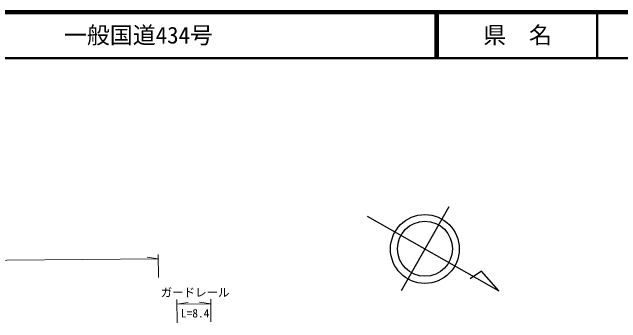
# Model space of a CAD drawing. Units: millimetres at full size, sheet at 1:1000; details may follow other scales. Extents: x 40000 to 680000, y 20000 to 380000.
# Drawn here: x 205444 to 338143, y 312297 to 380000 of the extents above; entities that cross this region are included whole.
import ezdxf
from ezdxf.enums import TextEntityAlignment as Align

# ---------------------------------------------------------------- set-up
doc = ezdxf.new("R2010")
doc.units = ezdxf.units.MM
doc.header["$LTSCALE"] = 1000
for name, color, linetype, lineweight in [('M-BMK-SRVR', 3, 'Continuous', 25), ('M-STR-HTXT', 7, 'Continuous', 13), ('M-TTL', 2, 'Continuous', 140), ('M-TTL-LINE', 7, 'Continuous', 50)]:
    doc.layers.add(name, color=color, linetype=linetype, lineweight=lineweight)
doc.layers.add('M-TTL-TXT', color=7, linetype='Continuous')
doc.styles.add('ＭＳ ゴシック', font='')
doc.styles.get('ＭＳ ゴシック').set_extended_font_data('MS Gothic')

msp = doc.modelspace()

# ---------------------------------------------------------------- linework, layer by layer
at = {"layer": 'M-BMK-SRVR'}
for p, q in [((300614, 337569), (290272, 319292)), ((282824, 335572), (311569, 319305)), ((307784, 323522), (305291, 321851)), ((311569, 319305), (307784, 323522))]:
    msp.add_line(p, q, dxfattribs=at)
for centre, radius in [((295422, 328394), 7500), ((295443, 328431), 6000)]:
    msp.add_circle(centre, radius, dxfattribs=at)
at = {"layer": 'M-STR-HTXT'}
for p, q in [((237275, 326255), (234841, 326574)), ((237256, 327211), (237355, 322176)), ((241361, 317381), (241452, 312297)), ((248744, 317454), (248780, 312480)), ((241378, 316397), (243807, 316756)), ((241378, 316397), (248751, 316451)), ((248751, 316451), (246318, 316775))]:
    msp.add_line(p, q, dxfattribs=at)
msp.add_lwpolyline([(102499, 335100), (109326, 333137), (117409, 331183), (123876, 329830), (133511, 328215), (140165, 327238), (146971, 326561), (155179, 325997), (171190, 325633), (237275, 326255)], dxfattribs=at)
at = {"layer": 'M-TTL'}
msp.add_line((680000, 380000), (40000, 380000), dxfattribs=at)
at = {"layer": 'M-TTL-LINE'}
for p, q in [((297750, 380000), (297750, 370000)), ((298250, 380000), (298250, 370000)), ((333000, 380000), (333000, 370000)), ((40000, 370000), (680000, 370000))]:
    msp.add_line(p, q, dxfattribs=at)

# ---------------------------------------------------------------- texts
at = {"layer": 'M-STR-HTXT', "style": 'ＭＳ ゴシック'}
for s, p in [('ガードレール', (245333, 317441)), ('L=8.4', (245333, 312916))]:
    msp.add_text(s, height=1833, dxfattribs=at).set_placement(p, align=Align.BOTTOM_CENTER)
at = {"layer": 'M-TTL-TXT', "style": 'ＭＳ ゴシック'}
msp.add_text('一般国道434号', height=3666, dxfattribs=at).set_placement((216734, 375000), align=Align.MIDDLE_LEFT)
msp.add_text('県\u3000名', height=3666, dxfattribs=at).set_placement((315625, 375000), align=Align.MIDDLE_CENTER)

doc.saveas('drawing.dxf')
